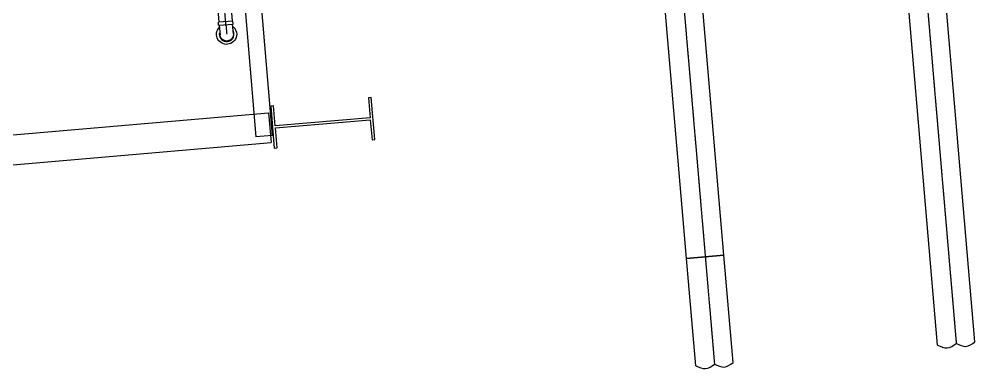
# Model space of a CAD drawing. Header units: millimetres. Extents: x 238021 to 250605, y -32596 to -9848.
# Drawn here: x 246305 to 250605, y -32596 to -31022 of the extents above; entities that cross this region are included whole.
import ezdxf

# ---------------------------------------------------------------- set-up
doc = ezdxf.new("R2010")
doc.units = ezdxf.units.MM
doc.header["$MEASUREMENT"] = 0
doc.linetypes.add('CENTER2', pattern=[1.125, 0.75, -0.125, 0.125, -0.125])
for name, color, linetype in [('Plan-150-DS-B4-404', 1, 'Continuous'), ('Plan-50-IW-B4-023', 3, 'Continuous'), ('Plan-CENTER', 1, 'CENTER2'), ('Plan-HATCH', 7, 'Continuous'), ('Plan-S-BEAM', 12, 'Continuous'), ('Plan-S-COLS', 52, 'Continuous'), ('Plan-SLUDGE TO STRAIN PRESS INLET', 3, 'Continuous')]:
    doc.layers.add(name, color=color, linetype=linetype)

# ---------------------------------------------------------------- blocks, each defined once
blk = doc.blocks.new('*U117')
at = {"layer": 'Plan-S-BEAM', "color": 0, "linetype": 'ByBlock', "lineweight": -2}
for p, q in [((247445, -31545.3), (245920.9, -13758.2)), ((247280.1, -30500), (247370.3, -31551.7)), ((247445, -31545.3), (247370.3, -31551.7))]:
    blk.add_line(p, q, dxfattribs=at)
blk = doc.blocks.new('*U544')
at = {"layer": 'Plan-150-DS-B4-404', "color": 0, "linetype": 'ByBlock', "lineweight": -2}
for p, q in [((249475.6, -32084.7), (249360.1, -30736.3)), ((249307.9, -32099.1), (249192.5, -30750.6)), ((249391.7, -32091.9), (249307.9, -32099.1)), ((249475.6, -32084.7), (249391.7, -32091.9))]:
    blk.add_line(p, q, dxfattribs=at)
at = {"layer": 'Plan-CENTER'}
blk.add_line((249276.3, -30743.5), (249391.7, -32091.9), dxfattribs=at)
blk = doc.blocks.new('*U629')
at = {"layer": 'Plan-CENTER'}
blk.add_line((250364.5, -30654.4), (250520.9, -32481.3), dxfattribs=at)
at = {"layer": 'Plan-HATCH'}
for points in [[(250437, -32488.5), (250451.7, -32495.6), (250481.1, -32510), (250507.6, -32490.9), (250520.9, -32481.3)], [(250520.9, -32481.3), (250535.6, -32488.5), (250564.9, -32502.8), (250591.5, -32483.7), (250604.7, -32474.1)]]:
    blk.add_open_spline(points, degree=3, dxfattribs=at)
at = {"layer": 'Plan-SLUDGE TO STRAIN PRESS INLET', "color": 0, "linetype": 'ByBlock', "lineweight": -2}
for p, q in [((250604.7, -32474.1), (250401.9, -30105.7)), ((250274, -30584.5), (250259.6, -30416.1)), ((250437, -32488.5), (250284.7, -30709.4))]:
    blk.add_line(p, q, dxfattribs=at)
blk = doc.blocks.new('*U692')
at = {"layer": 'Plan-50-IW-B4-023', "color": 0, "linetype": 'ByBlock', "lineweight": -2}
for p, q in [((247195.5, -30940.5), (247225.6, -30937.9)), ((247195.5, -30940.5), (247203.7, -31035.6)), ((247225.6, -30937.9), (247255.6, -30935.3)), ((247255.6, -30935.3), (247263.8, -31030.5))]:
    blk.add_line(p, q, dxfattribs=at)
at = {"layer": 'Plan-CENTER'}
blk.add_line((247235.4, -31052), (247225.6, -30937.9), dxfattribs=at)
blk = doc.blocks.new('*U693')
at = {"layer": 'Plan-50-IW-B4-023', "color": 0, "linetype": 'ByBlock', "lineweight": -2}
for p, q in [((247266.5, -31030.2), (247201, -31035.8)), ((247202.1, -31049.2), (247201, -31035.8)), ((247202.1, -31049.2), (247267.7, -31043.6)), ((247268.7, -31087.3), (247264.9, -31043.8)), ((247267.7, -31043.6), (247266.5, -31030.2)), ((247204.8, -31049), (247208.5, -31091.8))]:
    blk.add_line(p, q, dxfattribs=at)
for start, end in [(161.3372, 184.8936), (184.8936, 28.4501)]:
    blk.add_arc((247238.6, -31090), 32.9, start, end, dxfattribs=at)
blk.add_open_spline([(247268.7, -31087.3), (247268.7, -31088.2), (247268.8, -31089.2), (247268.8, -31091.2), (247268.7, -31092.2), (247268.5, -31094.3), (247268.3, -31095.3), (247267.9, -31097.2), (247267.6, -31098.1), (247267.1, -31099.9), (247266.7, -31100.8), (247266, -31102.7), (247265.5, -31103.6), (247264.5, -31105.4), (247264, -31106.2), (247262.9, -31107.9), (247262.3, -31108.6), (247261.1, -31110.1), (247260.4, -31110.8), (247259, -31112.2), (247258.2, -31112.8), (247256.6, -31114.1), (247255.8, -31114.7), (247254.2, -31115.8), (247253.3, -31116.3), (247251.7, -31117.1), (247250.8, -31117.5), (247248.9, -31118.3), (247248, -31118.6), (247246.1, -31119.2), (247245.2, -31119.4), (247244.3, -31119.5)], degree=3, knots=[134.217306, 134.217306, 134.217306, 134.217306, 137.014324, 137.014324, 139.811342, 139.811342, 142.608361, 142.608361, 145.405379, 145.405379, 148.199073, 148.199073, 150.992766, 150.992766, 153.78646, 153.78646, 156.580153, 156.580153, 159.372101, 159.372101, 162.164048, 162.164048, 164.955995, 164.955995, 167.747942, 167.747942, 170.538979, 170.538979, 173.330015, 173.330015, 175.89686, 175.89686, 175.89686, 175.89686], dxfattribs=at)
at = {"layer": 'Plan-CENTER'}
blk.add_line((247235.4, -31052), (247238.6, -31090), dxfattribs=at)
blk = doc.blocks.new('*U694')
at = {"layer": 'Plan-50-IW-B4-023', "color": 0, "linetype": 'ByBlock', "lineweight": -2, "extrusion": (0, 0, -1)}
for start, end in [(180, 44.0389), (127.6682, 180)]:
    blk.add_arc((-247238.2, -31090), 45.2, start, end, dxfattribs=at)
at = {"layer": 'Plan-50-IW-B4-023', "color": 0, "linetype": 'ByBlock', "lineweight": -2}
for start, end in [(159.4893, 180), (180, 275.2765)]:
    blk.add_arc((247238.2, -31090), 32.9, start, end, dxfattribs=at)
blk = doc.blocks.new('*U695')
at = {"layer": 'Plan-50-IW-B4-023', "color": 0, "linetype": 'ByBlock', "lineweight": -2, "extrusion": (0, 0, -1)}
blk.add_arc((-247238.2, -31090), 30.2, 213.8522, 4.902, dxfattribs=at)
blk = doc.blocks.new('*U696')
at = {"layer": 'Plan-S-COLS', "color": 0, "linetype": 'ByBlock', "lineweight": -2}
for p, q in [((247888.8, -31374.2), (247876.1, -31375.3)), ((247876.1, -31375.3), (247883.8, -31465.7)), ((247905, -31563.5), (247888.8, -31374.2)), ((247449.3, -31411.8), (247436.6, -31412.9)), ((247436.6, -31412.9), (247452.8, -31602.2)), ((247457, -31502.3), (247449.3, -31411.8)), ((247883.8, -31465.7), (247457, -31502.3)), ((247457.7, -31510.7), (247884.6, -31474.2)), ((247884.6, -31474.2), (247892.3, -31564.6)), ((247465.5, -31601.2), (247457.7, -31510.7)), ((247452.8, -31602.2), (247465.5, -31601.2)), ((247892.3, -31564.6), (247905, -31563.5))]:
    blk.add_line(p, q, dxfattribs=at)
blk = doc.blocks.new('*U698')
at = {"layer": 'Plan-S-BEAM', "color": 0, "linetype": 'ByBlock', "lineweight": -2}
for p, q in [((242961.1, -31826.6), (247426.5, -31444)), ((247426.5, -31444), (247437.9, -31577.5)), ((242972.5, -31960.1), (247437.9, -31577.5))]:
    blk.add_line(p, q, dxfattribs=at)
blk = doc.blocks.new('*U699')
at = {"layer": 'Plan-150-DS-B4-404', "color": 0, "linetype": 'ByBlock', "lineweight": -2}
for p, q in [((249307.9, -32099.1), (249391.7, -32091.9)), ((249349.2, -32581.6), (249307.9, -32099.1)), ((249391.7, -32091.9), (249475.6, -32084.7)), ((249516.9, -32567.2), (249475.6, -32084.7))]:
    blk.add_line(p, q, dxfattribs=at)
at = {"layer": 'Plan-CENTER'}
blk.add_line((249391.7, -32091.9), (249433.1, -32574.4), dxfattribs=at)
at = {"layer": 'Plan-HATCH'}
for points in [[(249349.2, -32581.6), (249363.9, -32588.8), (249393.3, -32603.2), (249419.8, -32584), (249433.1, -32574.4)], [(249433.1, -32574.4), (249447.7, -32581.6), (249477.1, -32596), (249503.6, -32576.8), (249516.9, -32567.2)]]:
    blk.add_open_spline(points, degree=3, dxfattribs=at)

msp = doc.modelspace()

# ---------------------------------------------------------------- block references
at = {"layer": 'Plan-150-DS-B4-404'}
for name in ['*U544', '*U699']:
    msp.add_blockref(name, (0, 0), dxfattribs=at)
at = {"layer": 'Plan-50-IW-B4-023'}
for name in ['*U692', '*U693', '*U694', '*U695']:
    msp.add_blockref(name, (0, 0), dxfattribs=at)
at = {"layer": 'Plan-S-BEAM'}
for name in ['*U117', '*U698']:
    msp.add_blockref(name, (0, 0), dxfattribs=at)
at = {"layer": 'Plan-S-COLS'}
msp.add_blockref('*U696', (0, 0), dxfattribs=at)
at = {"layer": 'Plan-SLUDGE TO STRAIN PRESS INLET'}
msp.add_blockref('*U629', (0, 0), dxfattribs=at)

doc.saveas('drawing.dxf')
